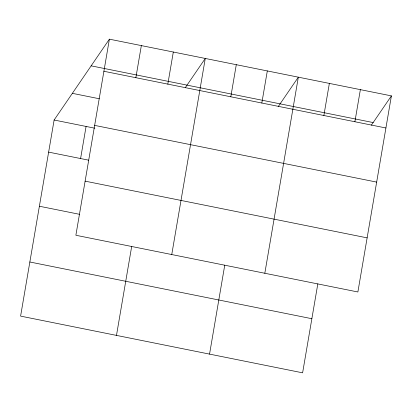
<?xml version="1.0" encoding="UTF-8"?>
<svg xmlns="http://www.w3.org/2000/svg" width="412" height="412" viewBox="0 0 412 412"><rect width="100%" height="100%" fill="white"/><g stroke="black" fill="none" stroke-linecap="round" stroke-linejoin="round"><path stroke-width="0.62" d="M109.386 39.171L75.87 235.267L357.879 291.979L391.4 95.883L109.386 39.171L54.121 120.021L20.6 316.117L302.614 372.829L317.822 283.863M80.592 158.548L86.082 126.448M135.862 77.698L141.347 45.598M116.483 335.399L131.691 246.433M167.823 84.125L173.313 52.025M171.752 254.549L205.274 58.453L185.225 87.777M230.808 96.789L236.292 64.689M209.548 354.114L224.756 265.148M261.826 103.026L267.316 70.926M264.818 273.264L298.334 77.168L278.291 106.492M323.868 115.504L329.358 83.404M354.892 121.741L360.376 89.646M371.356 125.207L391.4 95.883M91.15 65.848L373.164 122.565M103.901 71.271L385.915 127.983M72.358 93.339L99.307 98.756M94.652 125.387L376.661 182.099M54.121 120.021L94.853 128.209M48.631 152.121L88.74 160.186M85.119 181.146L367.133 237.863M39.382 206.237L79.49 214.307M29.849 261.996L311.863 318.713"/></g></svg>
